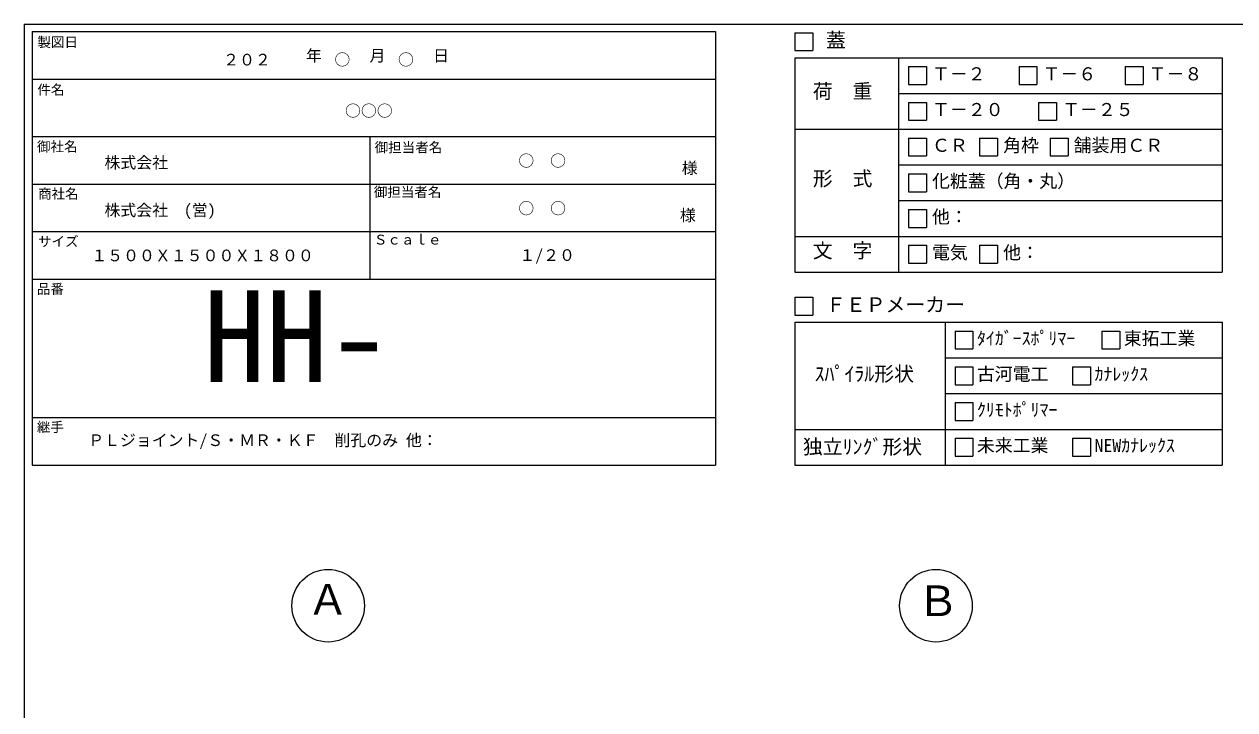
# Model space of a CAD drawing. Units: millimetres, scale not verified. Extents: x -6420 to 6420, y -3053 to 3053.
# Drawn here: x -1740 to 2323, y 750 to 3053 of the extents above; entities that cross this region are included whole.
import ezdxf
from ezdxf.enums import TextEntityAlignment as Align

# ---------------------------------------------------------------- set-up
doc = ezdxf.new("R2010")
doc.units = ezdxf.units.MM
doc.header["$LTSCALE"] = 20
for name, color, linetype, lineweight in [('0-2_waku', 7, 'Continuous', 18), ('0-3_gaikei', 7, 'Continuous', 18), ('0-D_文字１', 7, 'Continuous', 18), ('1-4_文字２', 7, 'Continuous', 5)]:
    doc.layers.add(name, color=color, linetype=linetype, lineweight=lineweight)
doc.styles.add('ＭＳ ゴシック', font='')
doc.styles.get('ＭＳ ゴシック').set_extended_font_data('MS Gothic')

msp = doc.modelspace()

# ---------------------------------------------------------------- linework, layer by layer
at = {"layer": '0-2_waku'}
for p, q in [((-1740.16, 3052.6), (-1740.16, -2657.99)), ((-1740.16, 3052.6), (6419.84, 3052.6)), ((-1713.5, 3027.73), (-1713.5, 1571.73)), ((-1713.5, 3027.73), (579.84, 3027.73)), ((-1713.5, 3027.73), (-1713.5, 1571.73)), ((-1713.5, 3027.73), (579.84, 3027.73)), ((-1713.5, 3027.73), (-1713.5, 1571.73)), ((579.84, 3027.73), (579.84, 1571.73)), ((846.5, 2940.03), (2279.84, 2940.03)), ((846.5, 2940.03), (846.5, 2220.03)), ((1194.06, 2940.03), (1194.06, 2220.03)), ((2279.84, 2940.03), (2279.84, 2220.03)), ((-1713.5, 2867.73), (579.84, 2867.73)), ((-1713.5, 2867.73), (579.84, 2867.73)), ((-1713.5, 2867.73), (579.84, 2867.73)), ((-1713.5, 2867.73), (579.84, 2867.73)), ((1194.06, 2820.03), (2279.84, 2820.03)), ((846.5, 2700.03), (2279.84, 2700.03)), ((-1713.5, 2675.73), (579.84, 2675.73)), ((-1713.5, 2675.73), (579.84, 2675.73)), ((-580.16, 2675.73), (-580.16, 2195.73)), ((1194.06, 2580.03), (2279.84, 2580.03)), ((-1713.5, 2515.73), (579.84, 2515.73)), ((1194.06, 2460.03), (2279.84, 2460.03)), ((-1713.5, 2355.73), (579.84, 2355.73)), ((846.5, 2340.03), (2279.84, 2340.03)), ((-1713.5, 2195.73), (579.84, 2195.73)), ((846.5, 2220.03), (2279.84, 2220.03)), ((846.5, 2051.73), (2279.84, 2051.73)), ((846.5, 2051.73), (846.5, 1571.73)), ((1350.26, 2051.73), (1350.26, 1571.73)), ((2279.84, 2051.73), (2279.84, 1571.73)), ((1350.26, 1931.73), (2279.84, 1931.73)), ((1350.26, 1811.73), (2279.84, 1811.73)), ((-1713.5, 1731.73), (579.84, 1731.73)), ((846.5, 1691.73), (2279.84, 1691.73)), ((-1713.5, 1571.73), (579.84, 1571.73)), ((846.5, 1571.73), (2279.84, 1571.73)), ((846.5, 1571.73), (2279.84, 1571.73))]:
    msp.add_line(p, q, dxfattribs=at)
at = {"layer": '0-3_gaikei'}
for centre in [(-720.16, 1099.29), (1319.84, 1099.29)]:
    msp.add_circle(centre, 121.88, dxfattribs=at)
at = {"layer": '0-D_文字１'}
for p, q in [((846.5, 3023.78), (846.5, 2963.78)), ((846.5, 2963.78), (906.5, 2963.78)), ((1227.79, 2910.03), (1287.79, 2910.03)), ((1227.79, 2910.03), (1227.79, 2850.03)), ((1227.79, 2910.03), (1227.79, 2850.03)), ((1227.79, 2910.03), (1287.79, 2910.03)), ((1227.79, 2910.03), (1227.79, 2850.03)), ((1227.79, 2910.03), (1287.79, 2910.03)), ((1287.79, 2910.03), (1287.79, 2850.03)), ((1287.79, 2910.03), (1287.79, 2850.03)), ((1287.79, 2910.03), (1287.79, 2850.03)), ((1598.57, 2910.03), (1658.57, 2910.03)), ((1598.57, 2910.03), (1598.57, 2850.03)), ((1658.57, 2910.03), (1658.57, 2850.03)), ((1954.85, 2910.03), (2014.85, 2910.03)), ((1954.85, 2910.03), (1954.85, 2850.03)), ((2014.85, 2910.03), (2014.85, 2850.03)), ((1227.79, 2850.03), (1287.79, 2850.03)), ((1227.79, 2850.03), (1287.79, 2850.03)), ((1227.79, 2850.03), (1287.79, 2850.03)), ((1598.57, 2850.03), (1658.57, 2850.03)), ((1954.85, 2850.03), (2014.85, 2850.03)), ((1227.79, 2790.03), (1287.79, 2790.03)), ((1227.79, 2790.03), (1227.79, 2730.03)), ((1287.79, 2790.03), (1287.79, 2730.03)), ((1664.44, 2790.03), (1724.44, 2790.03)), ((1664.44, 2790.03), (1664.44, 2730.03)), ((1724.44, 2790.03), (1724.44, 2730.03)), ((1227.79, 2730.03), (1287.79, 2730.03)), ((1664.44, 2730.03), (1724.44, 2730.03)), ((1227.79, 2670.03), (1287.79, 2670.03)), ((1227.79, 2670.03), (1227.79, 2610.03)), ((1227.79, 2670.03), (1227.79, 2610.03)), ((1287.79, 2670.03), (1287.79, 2610.03)), ((1287.79, 2670.03), (1287.79, 2610.03)), ((1466.46, 2670.03), (1526.46, 2670.03)), ((1466.46, 2670.03), (1466.46, 2610.03)), ((1526.46, 2670.03), (1526.46, 2610.03)), ((1703.13, 2670.03), (1763.13, 2670.03)), ((1703.13, 2670.03), (1703.13, 2610.03)), ((1763.13, 2670.03), (1763.13, 2610.03)), ((1227.79, 2610.03), (1287.79, 2610.03)), ((1227.79, 2610.03), (1287.79, 2610.03)), ((1466.46, 2610.03), (1526.46, 2610.03)), ((1703.13, 2610.03), (1763.13, 2610.03)), ((1227.79, 2550.03), (1227.79, 2490.03)), ((1287.79, 2550.03), (1287.79, 2490.03)), ((1227.79, 2490.03), (1287.79, 2490.03)), ((1227.79, 2430.03), (1287.79, 2430.03)), ((1227.79, 2430.03), (1227.79, 2370.03)), ((1227.79, 2430.03), (1227.79, 2370.03)), ((1287.79, 2430.03), (1287.79, 2370.03)), ((1287.79, 2430.03), (1287.79, 2370.03)), ((1227.79, 2370.03), (1287.79, 2370.03)), ((1227.79, 2370.03), (1287.79, 2370.03)), ((1227.79, 2310.03), (1227.79, 2250.03)), ((1466.46, 2310.03), (1466.46, 2250.03)), ((1227.79, 2250.03), (1287.79, 2250.03)), ((1466.46, 2250.03), (1526.46, 2250.03)), ((846.5, 2135.48), (846.5, 2075.48)), ((846.5, 2075.48), (906.5, 2075.48)), ((1383.99, 2021.73), (1383.99, 1961.73)), ((1876.77, 2021.73), (1936.77, 2021.73)), ((1876.77, 2021.73), (1876.77, 1961.73)), ((1876.77, 2021.73), (1936.77, 2021.73)), ((1876.77, 2021.73), (1876.77, 1961.73)), ((1876.77, 2021.73), (1936.77, 2021.73)), ((1876.77, 2021.73), (1876.77, 1961.73)), ((1936.77, 2021.73), (1936.77, 1961.73)), ((1936.77, 2021.73), (1936.77, 1961.73)), ((1936.77, 2021.73), (1936.77, 1961.73)), ((1383.99, 1961.73), (1443.99, 1961.73)), ((1876.77, 1961.73), (1936.77, 1961.73)), ((1876.77, 1961.73), (1936.77, 1961.73)), ((1876.77, 1961.73), (1936.77, 1961.73)), ((1383.99, 1901.73), (1443.99, 1901.73)), ((1383.99, 1901.73), (1383.99, 1841.73)), ((1443.99, 1901.73), (1443.99, 1841.73)), ((1778.54, 1901.73), (1778.54, 1841.73)), ((1383.99, 1841.73), (1443.99, 1841.73)), ((1778.54, 1841.73), (1838.54, 1841.73)), ((1383.99, 1781.73), (1383.99, 1721.73)), ((1383.99, 1721.73), (1443.99, 1721.73)), ((1383.99, 1661.73), (1443.99, 1661.73)), ((1383.99, 1661.73), (1383.99, 1601.73)), ((1443.99, 1661.73), (1443.99, 1601.73)), ((1778.54, 1661.73), (1838.54, 1661.73)), ((1778.54, 1661.73), (1778.54, 1601.73)), ((1838.54, 1661.73), (1838.54, 1601.73)), ((1383.99, 1601.73), (1443.99, 1601.73)), ((1778.54, 1601.73), (1838.54, 1601.73))]:
    msp.add_line(p, q, dxfattribs=at)
for points in [[(846.5, 3023.78), (906.5, 3023.78), (906.5, 2963.78)], [(846.5, 3023.78), (906.5, 3023.78), (906.5, 2963.78)], [(1227.79, 2670.03), (1287.79, 2670.03), (1287.79, 2610.03)], [(1227.79, 2670.03), (1227.79, 2610.03), (1287.79, 2610.03)], [(1227.79, 2550.03), (1287.79, 2550.03), (1287.79, 2490.03)], [(1227.79, 2430.03), (1287.79, 2430.03), (1287.79, 2370.03)], [(1227.79, 2430.03), (1227.79, 2370.03), (1287.79, 2370.03)], [(1227.79, 2310.03), (1287.79, 2310.03), (1287.79, 2250.03)], [(1466.46, 2310.03), (1526.46, 2310.03), (1526.46, 2250.03)], [(846.5, 2135.48), (906.5, 2135.48), (906.5, 2075.48)], [(1383.99, 2021.73), (1443.99, 2021.73), (1443.99, 1961.73)], [(1778.54, 1901.73), (1838.54, 1901.73), (1838.54, 1841.73)], [(1383.99, 1781.73), (1443.99, 1781.73), (1443.99, 1721.73)]]:
    msp.add_lwpolyline(points, dxfattribs=at)

# ---------------------------------------------------------------- texts
at = {"layer": '0-D_文字１', "style": 'ＭＳ ゴシック'}
for s, height, p in [('製図日', 33.24, (-1695.8, 2965.8)), ('蓋', 48.88, (950.62, 2959.89)), ('\u3000\u3000年\u3000\u3000\u3000月\u3000\u3000\u3000日', 39.1, (-901.08, 2915.66)), ('Ｔ－２', 43.99, (1306.65, 2850.68)), ('Ｔ－６', 43.99, (1677.43, 2850.68)), ('Ｔ－８', 43.99, (2033.7, 2850.68)), ('件名', 33.24, (-1695.8, 2805.8)), ('荷\u3000重', 48.88, (906.46, 2788.29)), ('Ｔ－２０', 43.99, (1306.65, 2730.68)), ('Ｔ－２５', 43.99, (1743.29, 2730.68)), ('御社名', 33.24, (-1697.1, 2615.13)), ('御担当者名', 33.24, (-563.89, 2612.18)), ('御担当者名', 33.24, (-563.89, 2612.18)), ('ＣＲ', 43.99, (1306.65, 2610.68)), ('角枠', 43.99, (1545.31, 2610.68)), ('舗装用ＣＲ', 43.99, (1781.99, 2610.68)), ('様', 39.1, (466.44, 2538.18)), ('形\u3000式', 48.88, (906.46, 2495.01)), ('化粧蓋（角・丸）', 43.99, (1306.65, 2490.68)), ('商社名', 33.24, (-1693.63, 2456.41)), ('御担当者名', 33.24, (-566.84, 2462.44)), ('様', 39.1, (460.45, 2379.62)), ('他：', 43.99, (1306.65, 2370.68)), ('サイズ', 33.24, (-1693.63, 2296.41)), ('Ｓｃａｌｅ', 33.24, (-566.84, 2302.44)), ('文\u3000字', 48.88, (906.46, 2253.03)), ('１５００Ｘ１５００Ｘ１８００', 39.1, (-1514.89, 2244.63)), ('１/２０', 39.1, (-78.37, 2245.79)), ('電気', 43.99, (1306.65, 2250.68)), ('他：', 43.99, (1545.31, 2250.68)), ('品番', 33.24, (-1697.63, 2136.88)), ('HH-', 307.9, (-1139.19, 1758.18)), ('ＦＥＰメーカー', 48.88, (950.62, 2071.59)), ('ﾀｲｶﾞｰｽﾎﾟﾘﾏｰ', 43.99, (1457.29, 1962.38)), ('東拓工業', 43.99, (1950.07, 1962.38)), ('ｽﾊﾟｲﾗﾙ形状', 48.88, (912.66, 1838.85)), ('古河電工', 43.99, (1457.29, 1842.38)), ('ｶﾅﾚｯｸｽ', 43.99, (1851.83, 1842.38)), ('ｸﾘﾓﾄﾎﾟﾘﾏｰ', 43.99, (1457.29, 1722.38)), ('継手', 33.24, (-1697.63, 1672.88)), ('ＰＬジョイント/Ｓ・ＭＲ・ＫＦ\u3000削孔のみ 他：', 39.1, (-1525.51, 1624)), ('未来工業', 43.99, (1457.29, 1602.38)), ('独立ﾘﾝｸﾞ形状', 48.88, (873.29, 1594.21)), ('NEWｶﾅﾚｯｸｽ', 43.99, (1851.83, 1602.38)), ('Ａ', 103.1, (-791.34, 1037.97)), ('Ｂ', 103.1, (1256, 1033.32))]:
    msp.add_text(s, height=height, dxfattribs=at).set_placement(p, align=Align.BOTTOM_LEFT)
at = {"layer": '1-4_文字２', "style": 'ＭＳ ゴシック'}
for s, p in [('\u3000\u3000２０２\u3000\u3000\u3000\u3000○\u3000\u3000\u3000○', (-1179.05, 2902.24)), ('○○○', (-663.48, 2730.47)), ('株式会社', (-1470.83, 2556.8)), ('○\u3000○', (-81.79, 2562.64)), ('株式会社\u3000(営)', (-1470.83, 2396.8)), ('○\u3000○', (-81.79, 2402.64))]:
    msp.add_text(s, height=39.1, dxfattribs=at).set_placement(p, align=Align.BOTTOM_LEFT)

doc.saveas('drawing.dxf')
